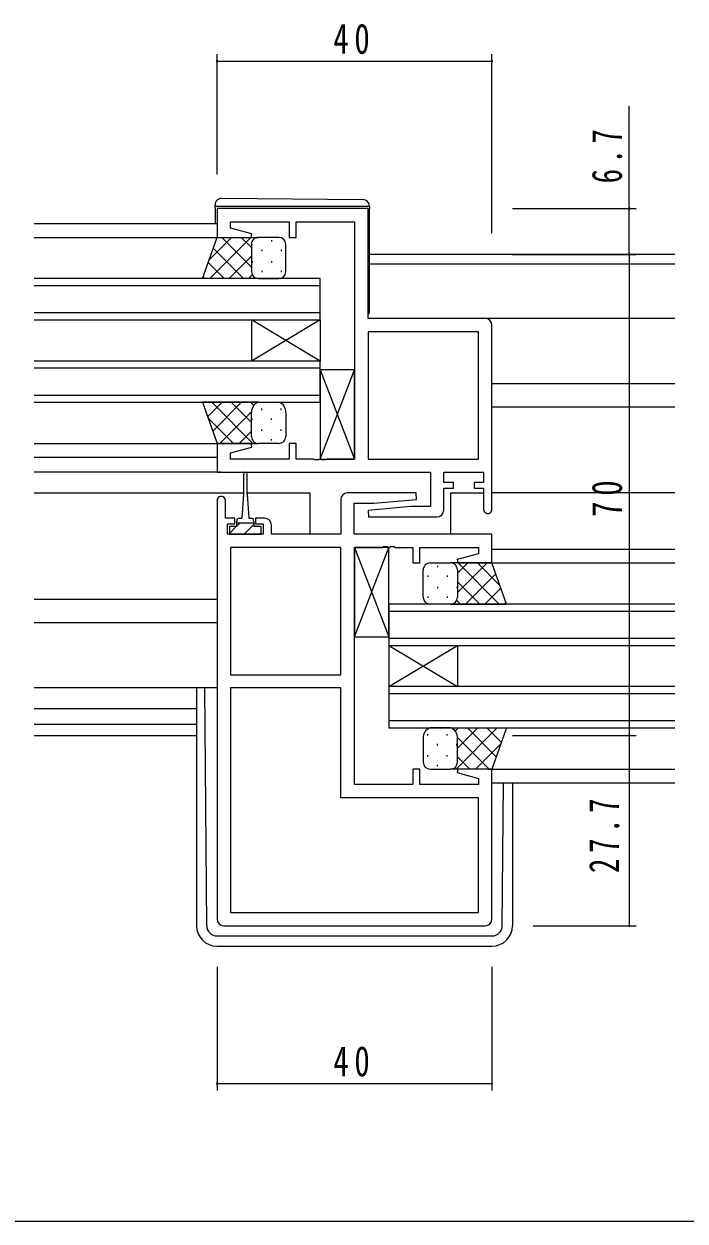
# Model space of a CAD drawing. Units: millimetres, scale not verified. Extents: x -567 to 567, y -403 to 403.
# Drawn here: x -34.6 to 61.6, y -63.6 to 110.7 of the extents above; entities that cross this region are included whole.
import ezdxf

# ---------------------------------------------------------------- set-up
doc = ezdxf.new("R2010")
doc.units = ezdxf.units.MM
doc.header["$LTSCALE"] = 2
for name, color, linetype, lineweight in [('0-3_YKK_11', 7, 'Continuous', 18), ('0-4_YKK_12', 2, 'Continuous', 18), ('0-5_YKK_13', 4, 'Continuous', 18), ('0-6_YKK_D', 6, 'Continuous', 18)]:
    doc.layers.add(name, color=color, linetype=linetype, lineweight=lineweight)
doc.styles.add('ＭＳ ゴシック', font='')
doc.styles.get('ＭＳ ゴシック').set_extended_font_data('MS Gothic')

msp = doc.modelspace()

# ---------------------------------------------------------------- linework, layer by layer
at = {"layer": '0-3_YKK_11'}
for p, q in [((-6.476, 83.813), (-6.476, 79.613)), ((15.524, 83.813), (-6.476, 83.813)), ((15.524, 67.813), (15.524, 83.813)), ((-4.546, 80.965), (-4.546, 81.883)), ((-4.546, 81.883), (4.024, 81.883)), ((-1.447, 80.135), (-4.546, 80.965)), ((13.524, 81.883), (13.524, 47.343)), ((-6.476, 79.613), (-1.515, 79.613)), ((-1.515, 79.613), (-1.447, 80.135)), ((32.524, 67.813), (15.524, 67.813)), ((33.524, 40.013), (33.524, 66.813)), ((31.594, 65.883), (15.524, 65.883)), ((15.524, 65.883), (15.524, 47.343)), ((15.524, 65.883), (15.524, 47.343)), ((31.594, 47.343), (31.594, 65.883)), ((-1.515, 49.613), (-6.476, 49.613)), ((-6.476, 49.613), (-6.476, 45.413)), ((-4.546, 48.26), (-1.447, 49.09)), ((-1.447, 49.09), (-1.515, 49.613)), ((-4.546, 47.343), (-4.546, 48.26)), ((4.024, 47.343), (-4.546, 47.343)), ((7.749, 47.223), (7.566, 47.343)), ((8.299, 47.223), (7.749, 47.223)), ((8.482, 47.343), (8.299, 47.223)), ((8.566, 47.343), (8.482, 47.343)), ((8.749, 47.223), (8.566, 47.343)), ((9.299, 47.223), (8.749, 47.223)), ((9.482, 47.343), (9.299, 47.223)), ((13.524, 47.343), (9.482, 47.343)), ((15.524, 47.343), (31.594, 47.343)), ((-6.476, 45.413), (24.594, 45.413)), ((24.594, 45.413), (24.594, 40.413)), ((27.924, 43.113), (27.924, 43.913)), ((30.924, 43.913), (30.924, 43.113)), ((22.502, 42.413), (12.524, 42.413)), ((22.544, 41.456), (22.502, 42.413)), ((-6.476, 41.313), (-6.476, -19.587)), ((-5.276, 38.713), (-5.276, 41.313)), ((21.717, 40.413), (15.504, 39.869)), ((16.331, 40.913), (22.544, 41.456)), ((24.594, 40.413), (21.717, 40.413)), ((-3.876, 38.713), (-5.276, 38.713)), ((-3.876, 37.913), (-3.876, 38.713)), ((15.504, 39.869), (15.546, 38.913)), ((15.546, 38.913), (25.524, 38.913)), ((-4.976, 36.413), (-4.976, 37.913)), ((-4.976, 37.913), (-3.876, 37.913)), ((0.224, 36.413), (-4.976, 36.413)), ((33.524, 36.413), (13.454, 36.413)), ((11.524, 34.483), (-4.546, 34.483)), ((-4.546, 34.483), (-4.546, 15.943)), ((-4.546, 34.483), (-4.546, 15.943)), ((11.524, 15.943), (11.524, 34.483)), ((13.524, 34.483), (17.566, 34.483)), ((13.524, -0.057), (13.524, 34.483)), ((19.482, 34.483), (22.024, 34.483)), ((23.024, 34.483), (31.594, 34.483)), ((-4.546, 15.943), (11.524, 15.943)), ((11.524, 14.013), (-4.546, 14.013)), ((-4.546, 14.013), (-4.546, -18.657)), ((11.524, -1.987), (11.524, 14.013)), ((23.024, 2.213), (22.024, 2.213)), ((22.024, 2.213), (22.024, -0.057)), ((23.024, -0.057), (23.024, 2.213)), ((33.524, -19.587), (33.524, 2.213)), ((31.594, 0.86), (31.594, -0.057)), ((22.024, -0.057), (13.524, -0.057)), ((31.594, -0.057), (23.024, -0.057)), ((31.594, -1.987), (11.524, -1.987)), ((31.594, -18.657), (31.594, -1.987)), ((-4.546, -18.657), (31.594, -18.657)), ((-4.546, -18.657), (31.594, -18.657)), ((-5.476, -20.587), (32.524, -20.587))]:
    msp.add_line(p, q, dxfattribs=at)
for points in [[(4.024, 81.883), (4.024, 79.613), (5.024, 79.613), (5.024, 81.883), (13.524, 81.883)], [(7.566, 47.343), (5.024, 47.343), (5.024, 49.613), (4.024, 49.613), (4.024, 47.343)], [(27.924, 43.913), (26.524, 43.913), (26.524, 45.413), (32.324, 45.413)], [(32.324, 45.413), (32.324, 43.913), (30.924, 43.913)], [(26.524, 39.913), (26.524, 43.113), (27.924, 43.113)], [(30.924, 43.113), (32.324, 43.113), (32.324, 40.013)], [(11.524, 41.413), (11.524, 36.413), (1.424, 36.413), (1.424, 37.713)], [(13.454, 36.413), (13.454, 40.913), (16.331, 40.913)], [(0.424, 38.713), (-0.876, 38.713), (-0.876, 37.913), (0.224, 37.913), (0.224, 36.413)], [(31.594, 34.483), (31.594, 33.565), (28.495, 32.735), (28.564, 32.213), (33.524, 32.213), (33.524, 36.413)], [(17.566, 34.483), (17.749, 34.603), (18.299, 34.603), (18.482, 34.483), (18.566, 34.483), (18.749, 34.603), (19.299, 34.603), (19.482, 34.483)], [(22.024, 34.483), (22.024, 32.213), (23.024, 32.213), (23.024, 34.483)], [(33.524, 2.213), (28.564, 2.213), (28.495, 1.69), (31.594, 0.86)]]:
    msp.add_lwpolyline(points, dxfattribs=at)
for centre, radius, start, end in [((32.524, 66.813), 1, 0.00001, 89.99999), ((-5.876, 41.313), 0.6, 359.99999, 180.00001), ((12.524, 41.413), 1, 90.00001, 179.99999), ((0.424, 37.713), 1, 0.00001, 89.99999), ((25.524, 39.913), 1, 270.00001, 359.99999), ((32.924, 40.013), 0.6, 179.99999, 0.00001), ((-5.476, -19.587), 1, 180.00001, 269.99999), ((32.524, -19.587), 1, 270.00001, 359.99999)]:
    msp.add_arc(centre, radius, start, end, dxfattribs=at)
at = {"layer": '0-4_YKK_12'}
for p, q in [((-33.101, 81.613), (-6.476, 81.613)), ((-33.101, 79.613), (-6.476, 79.613)), ((60.149, 77.113), (15.724, 77.113)), ((60.149, 75.713), (15.724, 75.713)), ((8.524, 73.613), (-33.101, 73.613)), ((8.524, 67.613), (8.524, 73.613)), ((-33.101, 72.613), (8.524, 72.613)), ((8.524, 68.613), (-33.101, 68.613)), ((-33.101, 67.613), (8.524, 67.613)), ((-1.476, 67.613), (-1.476, 61.613)), ((8.524, 67.613), (-1.476, 61.613)), ((8.524, 61.613), (-1.476, 67.613)), ((8.524, 67.613), (8.524, 61.613)), ((60.149, 67.813), (32.524, 67.813)), ((8.524, 61.613), (-33.101, 61.613)), ((8.524, 55.613), (8.524, 61.613)), ((-33.101, 60.613), (8.524, 60.613)), ((60.149, 58.313), (33.524, 58.313)), ((8.524, 56.613), (-33.101, 56.613)), ((-33.101, 55.613), (8.524, 55.613)), ((60.149, 54.913), (33.524, 54.913)), ((-33.101, 49.614), (-6.476, 49.614)), ((-33.101, 47.613), (-6.476, 47.613)), ((-5.976, 45.413), (-33.101, 45.413)), ((-33.101, 42.413), (-2.626, 42.413)), ((27.524, 42.413), (27.524, 36.413)), ((27.524, 42.413), (32.324, 42.413)), ((60.149, 42.413), (33.524, 42.413)), ((33.524, 34.213), (60.149, 34.213)), ((33.279, 32.213), (60.149, 32.213)), ((-6.476, 26.913), (-33.101, 26.913)), ((18.524, 26.213), (18.524, 20.213)), ((60.149, 26.213), (18.524, 26.213)), ((18.524, 25.213), (60.149, 25.213)), ((-6.476, 23.513), (-33.101, 23.513)), ((60.149, 21.213), (18.524, 21.213)), ((18.524, 20.213), (18.524, 14.213)), ((18.524, 20.213), (28.524, 14.213)), ((18.524, 14.213), (28.524, 20.213)), ((18.524, 20.213), (60.149, 20.213)), ((28.524, 20.213), (28.524, 14.213)), ((18.524, 14.213), (18.524, 8.213)), ((60.149, 14.213), (18.524, 14.213)), ((18.524, 13.213), (60.149, 13.213)), ((-33.101, 11.013), (-9.475, 11.013)), ((-33.101, 8.743), (-9.475, 8.743)), ((60.149, 9.213), (18.524, 9.213)), ((-33.101, 7.113), (-9.475, 7.113)), ((18.524, 8.213), (60.149, 8.213)), ((33.024, 2.213), (60.149, 2.213)), ((33.524, 0.213), (60.149, 0.213))]:
    msp.add_line(p, q, dxfattribs=at)
msp.add_lwpolyline([(-2.126, 42.413), (7.024, 42.413), (7.024, 36.413)], dxfattribs=at)
at = {"layer": '0-5_YKK_13'}
for p, q in [((-6.776, 84.113), (-6.776, 84.3)), ((-6.272, 84.113), (-6.776, 84.113)), ((-6.776, 83.813), (-6.776, 84.113)), ((-6.776, 83.813), (-6.776, 81.613)), ((15.228, 84.113), (-6.272, 84.113)), ((-5.767, 85.3), (14.733, 85.121)), ((15.724, 84.113), (15.724, 83.813)), ((15.724, 68.813), (15.724, 83.813)), ((-8.619, 73.613), (-6.476, 79.613)), ((-7.642, 76.348), (-4.377, 79.613)), ((-7.549, 73.613), (-1.549, 79.613)), ((-6.476, 79.613), (-0.476, 79.613)), ((-1.476, 75.291), (-5.797, 79.613)), ((-1.476, 78.12), (-2.969, 79.613)), ((-1.476, 78.613), (-1.476, 74.613)), ((2.524, 79.613), (-0.476, 79.613)), ((1.444, 79.193), (1.444, 78.993)), ((3.524, 74.613), (3.524, 78.613)), ((-2.626, 73.613), (-7.042, 78.029)), ((-4.721, 73.613), (-1.476, 76.857)), ((0.029, 77.778), (0.029, 77.578)), ((2.859, 77.778), (2.859, 77.578)), ((-5.454, 73.613), (-7.786, 75.945)), ((-1.386, 76.163), (-1.386, 75.963)), ((1.444, 76.163), (1.444, 75.963)), ((-0.476, 73.613), (-8.619, 73.613)), ((-8.282, 73.613), (-8.53, 73.86)), ((-1.892, 73.613), (-1.36, 74.145)), ((-0.476, 73.613), (2.524, 73.613)), ((0.029, 74.748), (0.029, 74.548)), ((2.859, 74.748), (2.859, 74.548)), ((13.524, 60.343), (8.524, 60.343)), ((8.524, 47.343), (13.524, 60.343)), ((8.524, 60.343), (13.524, 47.343)), ((8.524, 60.343), (8.524, 47.343)), ((13.524, 47.343), (13.524, 60.343)), ((-8.619, 55.613), (-6.476, 49.613)), ((-0.476, 55.613), (-8.619, 55.613)), ((-8.608, 55.583), (-8.578, 55.613)), ((-7.864, 53.499), (-5.75, 55.613)), ((-1.253, 49.613), (-7.253, 55.613)), ((-7.12, 51.415), (-2.922, 55.613)), ((-6.093, 49.613), (-1.476, 54.229)), ((-1.476, 52.664), (-4.425, 55.613)), ((-1.13, 55.146), (-1.596, 55.613)), ((-1.476, 50.613), (-1.476, 54.113)), ((-0.476, 55.613), (2.524, 55.613)), ((0.029, 54.478), (0.029, 54.678)), ((2.859, 54.478), (2.859, 54.678)), ((3.524, 54.113), (3.524, 50.613)), ((-4.081, 49.613), (-7.806, 53.337)), ((-1.386, 53.063), (-1.386, 53.263)), ((1.444, 53.063), (1.444, 53.263)), ((-3.265, 49.613), (-1.476, 51.401)), ((0.029, 51.448), (0.029, 51.648)), ((2.859, 51.448), (2.859, 51.648)), ((-6.476, 49.613), (-0.476, 49.613)), ((-1.386, 50.198), (-1.386, 50.233)), ((2.524, 49.613), (-0.476, 49.613)), ((1.444, 50.033), (1.444, 50.233)), ((8.524, 47.343), (13.524, 47.343)), ((-2.626, 45.163), (-2.626, 42.213)), ((-2.126, 42.213), (-2.126, 45.163)), ((-2.626, 42.213), (-2.876, 38.713)), ((-2.126, 42.213), (-1.876, 38.713)), ((-3.226, 38.713), (-2.876, 38.713)), ((-1.876, 38.713), (-1.526, 38.713)), ((-4.676, 37.513), (-4.676, 36.413)), ((-3.626, 37.513), (-4.676, 37.513)), ((-3.68, 37.513), (-4.676, 36.517)), ((-3.626, 37.513), (-3.626, 38.313)), ((-1.126, 38.013), (-3.626, 38.013)), ((-3.18, 38.013), (-3.626, 37.567)), ((-1.126, 37.822), (-2.376, 36.572)), ((-1.126, 38.313), (-1.126, 37.513)), ((-0.076, 36.627), (-0.29, 36.413)), ((-4.676, 36.413), (-0.076, 36.413)), ((-2.376, 36.572), (-2.535, 36.413)), ((18.524, 34.483), (13.524, 34.483)), ((13.524, 21.483), (18.524, 34.483)), ((13.524, 34.483), (13.524, 21.483)), ((24.524, 32.213), (27.524, 32.213)), ((25.604, 31.793), (25.604, 31.593)), ((33.524, 32.213), (27.524, 32.213)), ((28.524, 30.72), (30.017, 32.213)), ((28.524, 27.891), (32.845, 32.213)), ((34.597, 26.213), (28.597, 32.213)), ((34.69, 28.948), (31.425, 32.213)), ((35.667, 26.213), (33.524, 32.213)), ((23.524, 27.213), (23.524, 31.213)), ((24.189, 30.378), (24.189, 30.178)), ((27.019, 30.378), (27.019, 30.178)), ((28.524, 31.213), (28.524, 27.613)), ((28.524, 31.213), (28.524, 27.213)), ((29.674, 26.213), (34.09, 30.629)), ((25.604, 28.763), (25.604, 28.563)), ((28.434, 28.763), (28.434, 28.563)), ((31.769, 26.213), (28.524, 29.457)), ((32.502, 26.213), (34.834, 28.545)), ((24.189, 27.348), (24.189, 27.148)), ((27.524, 26.213), (24.524, 26.213)), ((27.019, 27.348), (27.019, 27.148)), ((27.524, 26.213), (35.667, 26.213)), ((28.94, 26.213), (28.408, 26.745)), ((35.331, 26.213), (35.578, 26.46)), ((13.524, 21.483), (18.524, 21.483)), ((-6.476, 14.013), (-33.101, 14.013)), ((-9.475, 14.013), (-9.475, -20.585)), ((-7.987, -20.597), (-8.26, 14.013)), ((24.189, 7.078), (24.189, 7.278)), ((27.524, 8.213), (24.524, 8.213)), ((27.019, 7.078), (27.019, 7.278)), ((27.524, 8.213), (35.667, 8.213)), ((28.178, 7.746), (28.644, 8.213)), ((28.301, 2.213), (34.301, 8.213)), ((28.524, 5.264), (31.473, 8.213)), ((34.168, 4.015), (29.97, 8.213)), ((34.912, 6.099), (32.798, 8.213)), ((35.667, 8.213), (33.524, 2.213)), ((35.656, 8.183), (35.626, 8.213)), ((23.524, 6.713), (23.524, 3.213)), ((25.604, 5.663), (25.604, 5.863)), ((28.434, 5.663), (28.434, 5.863)), ((33.141, 2.213), (28.524, 6.829)), ((28.524, 3.213), (28.524, 6.713)), ((28.524, 3.213), (28.524, 6.313)), ((31.13, 2.213), (34.854, 5.937)), ((24.189, 4.048), (24.189, 4.248)), ((27.019, 4.048), (27.019, 4.248)), ((30.313, 2.213), (28.524, 4.001)), ((24.524, 2.213), (27.524, 2.213)), ((25.604, 2.633), (25.604, 2.833)), ((33.524, 2.213), (27.524, 2.213)), ((28.434, 2.798), (28.434, 2.833)), ((35.036, -20.597), (35.201, 0.213)), ((36.525, 0.213), (36.525, -20.585)), ((-6.487, -22.085), (33.536, -22.085)), ((-6.475, -23.585), (33.525, -23.585))]:
    msp.add_line(p, q, dxfattribs=at)
for points in [[(15.724, 84.121), (15.724, 84.113), (15.228, 84.113)], [(-0.076, 36.413), (-0.076, 37.513), (-1.126, 37.513)], [(13.524, 34.483), (18.524, 21.483), (18.524, 34.483)]]:
    msp.add_lwpolyline(points, dxfattribs=at)
for centre, radius, start, end in [((-5.776, 84.3), 1, 89.5, 180), ((14.724, 84.121), 1, 0, 89.5), ((-0.476, 78.613), 1, 90.0001, 180.0001), ((2.524, 78.613), 1, 0.0001, 90.0001), ((-0.476, 74.613), 1, 180.0001, 270.0001), ((2.524, 74.613), 1, 270.0001, 0.0001), ((15.224, 68.813), 0.5, 306.86983, 0), ((0.056, 54.174), 1.534, 110.30864, 182.31157), ((1.992, 54.174), 1.534, 357.6883, 69.69119), ((-0.476, 50.613), 1, 179.9999, 269.9999), ((2.524, 50.613), 1, 269.9999, 359.9999), ((-2.376, 45.163), 0.25, 0, 180), ((-3.226, 38.313), 0.4, 90, 180), ((-1.526, 38.313), 0.4, 0, 90), ((24.524, 31.213), 1, 89.9999, 179.9999), ((27.524, 31.213), 1, 359.9999, 89.9999), ((24.524, 27.213), 1, 179.9999, 269.9999), ((27.524, 27.213), 1, 269.9999, 359.9999), ((25.056, 6.774), 1.534, 110.30881, 182.3117), ((26.992, 6.774), 1.534, 357.68843, 69.69136), ((24.524, 3.213), 1, 180.0001, 270.0001), ((27.524, 3.213), 1, 270.0001, 0.0001), ((-6.475, -20.585), 3, 180, 270), ((-6.487, -20.585), 1.5, 180.45233, 270), ((33.525, -20.585), 3, 270, 0), ((33.536, -20.585), 1.5, 270, 359.54767)]:
    msp.add_arc(centre, radius, start, end, dxfattribs=at)
at = {"layer": '0-6_YKK_D'}
for p, q in [((-6.476, 88.797), (-6.476, 106.262)), ((-6.476, 105.262), (33.524, 105.262)), ((33.524, 80.218), (33.524, 106.262)), ((36.524, 83.813), (54.524, 83.813)), ((36.524, 77.113), (54.524, 77.113)), ((53.524, 77.113), (53.524, 7.113)), ((36.524, 7.113), (54.524, 7.113)), ((39.525, 7.113), (54.524, 7.113)), ((53.524, 7.113), (53.524, -20.587)), ((39.525, -20.587), (54.524, -20.587)), ((-6.476, -26.585), (-6.476, -44.585)), ((33.524, -26.585), (33.524, -44.585)), ((-6.476, -43.585), (33.524, -43.585)), ((-100.726, -63.585), (385.274, -63.585))]:
    msp.add_line(p, q, dxfattribs=at)
msp.add_lwpolyline([(53.524, 77.113), (53.524, 83.813), (53.524, 98.713)], dxfattribs=at)
for centre, start, end in [((-6.476, 105.262), 0, 180), ((-6.476, 105.262), 180, 0), ((33.524, 105.262), 0, 180), ((33.524, 105.262), 180, 0), ((53.524, 83.813), 90, 270), ((53.524, 83.813), 270, 90), ((53.524, 77.113), 90, 270), ((53.524, 77.113), 90, 270), ((53.524, 77.113), 270, 90), ((53.524, 77.113), 270, 90), ((53.524, 7.113), 90, 270), ((53.524, 7.113), 90, 270), ((53.524, 7.113), 270, 90), ((53.524, 7.113), 270, 90), ((53.524, -20.587), 90, 270), ((53.524, -20.587), 270, 90), ((-6.476, -43.585), 0, 180), ((33.524, -43.585), 0, 180), ((-6.476, -43.585), 180, 0), ((33.524, -43.585), 180, 0)]:
    msp.add_arc(centre, 0.106, start, end, dxfattribs=at)

# ---------------------------------------------------------------- texts
at = {"layer": '0-6_YKK_D', "color": 7, "char_height": 4.399, "attachment_point": 7, "style": 'ＭＳ ゴシック'}
for insert in [(10.43, 106.262), (10.43, -42.585)]:
    msp.add_mtext('\\T1.37;\\W0.75;40', dxfattribs=dict(at, insert=insert))
at = {"layer": '0-6_YKK_D', "color": 7, "char_height": 4.399, "attachment_point": 7, "rotation": 90, "style": 'ＭＳ ゴシック'}
for s, insert in [('\\T1.38;\\W0.7;6.7', (52.524, 87.471)), ('\\T1.37;\\W0.75;70', (52.524, 38.921)), ('\\T1.39;\\W0.7;27.7', (52.124, -12.914))]:
    msp.add_mtext(s, dxfattribs=dict(at, insert=insert))

doc.saveas('drawing.dxf')
